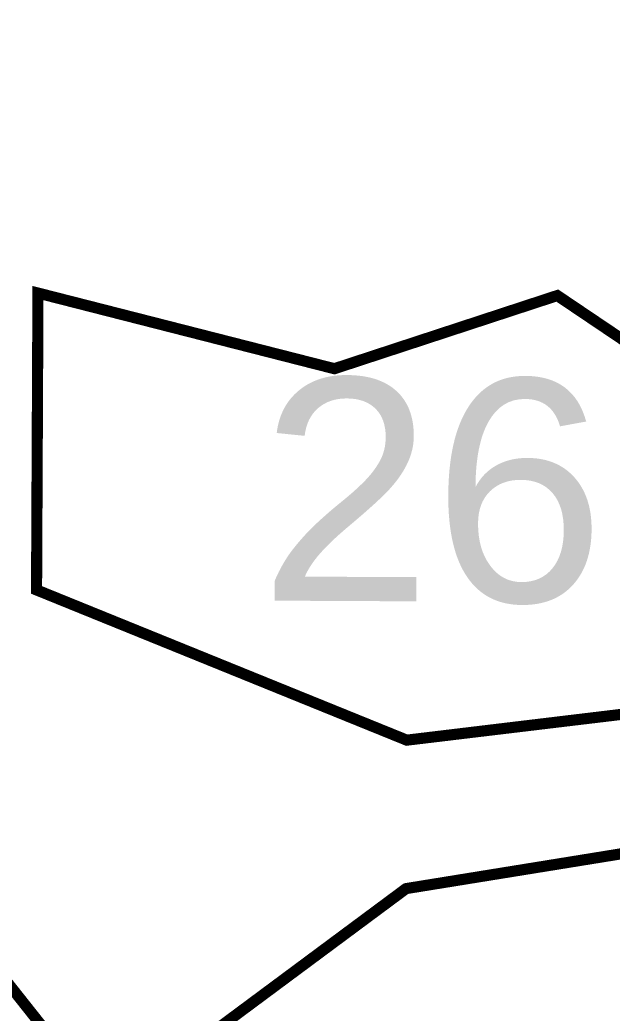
# Model space of a CAD drawing. Header units: metres. Extents: x 318080 to 326887, y 1838772 to 1852662.
# Drawn here: x 323263.1 to 323295.3, y 1839072.5 to 1839126.5 of the extents above; entities that cross this region are included whole.
import ezdxf

# ---------------------------------------------------------------- set-up
doc = ezdxf.new("R2010")
doc.units = ezdxf.units.M
doc.header["$MEASUREMENT"] = 0
doc.layers.add('SURVEY NO.', color=7, linetype='Continuous')
doc.layers.add('SURVEY PLOT BOUNDARY', color=35, linetype='Continuous')
doc.styles.add('PDF Arial', font='arial.ttf')

# ---------------------------------------------------------------- blocks, each defined once
blk = doc.blocks.new('22')
at = {"layer": 'SURVEY PLOT BOUNDARY', "lineweight": 18, "const_width": 0.605}
for points in [[(323304.426, 1839103.394), (323292.363, 1839111.521), (323280.243, 1839107.545), (323264.127, 1839111.657), (323264.05, 1839095.52), (323284.179, 1839087.354), (323316.469, 1839091.233)], [(323308.362, 1839083.203), (323284.141, 1839079.285), (323267.947, 1839067.26), (323251.91, 1839087.509), (323243.978, 1839115.788), (323252.104, 1839127.853), (323240.08, 1839144.048), (323240.139, 1839156.151), (323248.303, 1839176.284), (323280.418, 1839143.854), (323308.615, 1839135.65)]]:
    blk.add_lwpolyline(points, dxfattribs=at)
for points in [[(323267.947, 1839067.26), (323251.696, 1839043.131), (323247.468, 1839002.807), (323227.338, 1839010.973), (323183.142, 1839047.496), (323211.572, 1839087.703), (323203.583, 1839103.88), (323215.762, 1839119.959), (323231.916, 1839123.915), (323240.08, 1839144.048), (323252.104, 1839127.853), (323243.978, 1839115.788), (323251.91, 1839087.509)], [(323352.83, 1839103.161), (323332.584, 1839087.121), (323316.469, 1839091.233), (323284.179, 1839087.354), (323264.05, 1839095.52), (323264.127, 1839111.657), (323280.243, 1839107.545), (323292.363, 1839111.521), (323304.426, 1839103.394), (323324.633, 1839111.366)], [(323336.482, 1839058.861), (323332.331, 1839034.674), (323344.239, 1838994.272), (323336.113, 1838982.208), (323316.002, 1838994.408), (323287.728, 1838986.475), (323247.468, 1839002.807), (323251.696, 1839043.131), (323267.947, 1839067.26), (323284.141, 1839079.285), (323308.362, 1839083.203)]]:
    blk.add_lwpolyline(points, close=True, dxfattribs=at)
at = {"layer": 'SURVEY NO.', "insert": (323276.147, 1839094.769), "char_height": 12.1022, "attachment_point": 7, "rotation": 359.7242, "style": 'PDF Arial'}
blk.add_mtext('26', dxfattribs=at)

msp = doc.modelspace()

# ---------------------------------------------------------------- block references
msp.add_blockref('22', (0, 0))

doc.saveas('drawing.dxf')
